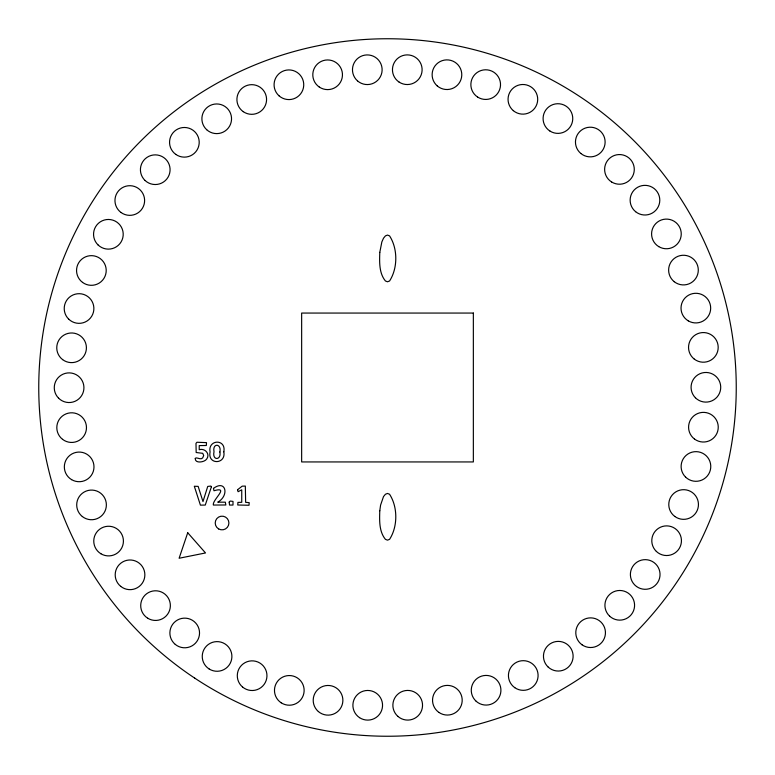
<?xml version="1.0" encoding="UTF-8"?>
<svg xmlns="http://www.w3.org/2000/svg" width="775" height="775" viewBox="0 0 775 775"><rect width="100%" height="100%" fill="white"/><g stroke="black" fill="none" stroke-linecap="round" stroke-linejoin="round"><path stroke-width="1.16" d="M219.877 451.99C221.602 460.427 211.943 460.902 214.007 451.748C212.234 442.622 221.824 443.523 219.877 451.99M237.547 489.732L238.09 491.718L241.742 489.81L241.742 502.316L237.925 502.403L237.751 505.009L249.008 505.261L249.201 502.655L245.636 502.316L245.336 486.07L242.197 486.167L237.547 489.732M213.474 488.376L213.977 490.749C230.107 486.138 211.933 500.04 213.377 505.048L225.845 504.98L225.322 502.171L217.746 502.171C229.477 495.738 226.019 479.095 213.474 488.376M195.261 458.393C194.728 463.847 204.523 462.287 206.625 459.158C210.548 454.014 204.91 447.853 199.223 449.713L199.223 445.596L206.315 445.499L206.508 442.632L196.947 442.254L195.988 443.368L196.172 452.513L202.759 453.327L203.68 455.535L202.653 457.948C200.56 460.369 196.521 456.649 195.261 458.393M223.81 451.796C226.252 464.477 207.429 465.155 210.064 451.941C207.652 439.27 226.465 438.582 223.81 451.796M379.789 252.388C379.469 261.969 378.975 273.168 385.437 280.986L387.5 281.78L389.563 280.986C397.866 268.198 397.866 248.659 389.563 235.881L387.5 235.077L385.437 235.881L383.509 238.206L381.852 241.916L379.789 252.388M379.789 510.754C379.469 520.345 378.975 531.534 385.437 539.352L387.5 540.146L389.563 539.352C397.866 526.564 397.866 507.024 389.563 494.247L387.5 493.442L385.437 494.247L383.509 496.572L380.583 505.126L379.789 510.754M229.187 502.113L229.545 505.058L232.994 505.048L233.004 501.406L230.233 501.057L229.187 502.113M211.43 486.768L205.268 505.058L200.415 505.135L194.312 486.254L198.148 486.38L202.982 501.57L207.739 486.419L210.819 486.07L211.43 486.768M187.724 532.745L179.112 558.252L205.511 552.953L187.724 532.745M473.351 313.061L301.649 313.061L301.649 461.939L473.351 461.939L473.351 313.061M68.684 319.126A14.832 14.832 0 0 0 93.417 312.199A14.832 14.832 0 0 0 75.049 294.238A14.832 14.832 0 0 0 68.684 319.126M62.63 359.619A14.832 14.832 0 0 0 86.296 349.651A14.832 14.832 0 0 0 65.827 334.132A14.832 14.832 0 0 0 62.63 359.619M82.547 282.4A14.832 14.832 0 0 0 106.117 272.18A14.832 14.832 0 0 0 85.483 256.874A14.832 14.832 0 0 0 82.547 282.4M145.109 180.517A14.832 14.832 0 0 0 169.696 173.077A14.832 14.832 0 0 0 150.96 155.504A14.832 14.832 0 0 0 145.109 180.517M98.125 245.007A14.832 14.832 0 0 0 122.789 237.828A14.832 14.832 0 0 0 104.237 220.052A14.832 14.832 0 0 0 98.125 245.007M121.074 212.524A14.832 14.832 0 0 0 144.537 202.062A14.832 14.832 0 0 0 123.748 186.978A14.832 14.832 0 0 0 121.074 212.524M175.799 154.399A14.832 14.832 0 0 0 199.146 143.695A14.832 14.832 0 0 0 178.202 128.824A14.832 14.832 0 0 0 175.799 154.399M206.683 129.706A14.832 14.832 0 0 0 231.192 122.004A14.832 14.832 0 0 0 212.273 104.635A14.832 14.832 0 0 0 206.683 129.706M243.282 111.677A14.832 14.832 0 0 0 266.522 100.721A14.832 14.832 0 0 0 245.413 86.083A14.832 14.832 0 0 0 243.282 111.677M319.3 87.052A14.832 14.832 0 0 0 342.424 75.853A14.832 14.832 0 0 0 321.17 61.428A14.832 14.832 0 0 0 319.3 87.052M278.99 95.78A14.832 14.832 0 0 0 303.422 87.827A14.832 14.832 0 0 0 284.318 70.651A14.832 14.832 0 0 0 278.99 95.78M357.498 80.871A14.832 14.832 0 0 0 381.833 72.666A14.832 14.832 0 0 0 362.555 55.693A14.832 14.832 0 0 0 357.498 80.871M399.086 82.073A14.832 14.832 0 0 0 422.084 70.641A14.832 14.832 0 0 0 400.675 56.439A14.832 14.832 0 0 0 399.086 82.073M437.274 85.938A14.832 14.832 0 0 0 461.522 77.471A14.832 14.832 0 0 0 442.07 60.702A14.832 14.832 0 0 0 437.274 85.938M477.623 97.059A14.832 14.832 0 0 0 500.505 85.386A14.832 14.832 0 0 0 478.95 71.407A14.832 14.832 0 0 0 477.623 97.059M513.312 110.651A14.832 14.832 0 0 0 537.472 101.932A14.832 14.832 0 0 0 517.845 85.366A14.832 14.832 0 0 0 513.312 110.651M549.988 131.082A14.832 14.832 0 0 0 572.744 119.166A14.832 14.832 0 0 0 551.044 105.41A14.832 14.832 0 0 0 549.988 131.082M611.649 181.999A14.832 14.832 0 0 0 634.279 169.841A14.832 14.832 0 0 0 612.444 156.318A14.832 14.832 0 0 0 611.649 181.999M580.843 153.469A14.832 14.832 0 0 0 604.917 144.499A14.832 14.832 0 0 0 585.115 128.137A14.832 14.832 0 0 0 580.843 153.469M658.74 246.615A14.832 14.832 0 0 0 681.244 234.224A14.832 14.832 0 0 0 659.263 220.933A14.832 14.832 0 0 0 658.74 246.615M635.636 211.711A14.832 14.832 0 0 0 659.612 202.488A14.832 14.832 0 0 0 639.646 186.339A14.832 14.832 0 0 0 635.636 211.711M674.26 281.722A14.832 14.832 0 0 0 698.139 272.248A14.832 14.832 0 0 0 677.989 256.302A14.832 14.832 0 0 0 674.26 281.722M694.284 359.106A14.832 14.832 0 0 0 718.057 349.389A14.832 14.832 0 0 0 697.752 333.657A14.832 14.832 0 0 0 694.284 359.106M695.417 397.778A14.832 14.832 0 0 0 720.227 391.113A14.832 14.832 0 0 0 702.053 372.969A14.832 14.832 0 0 0 695.417 397.778M688.307 320.879A14.832 14.832 0 0 0 710.675 308.256A14.832 14.832 0 0 0 688.558 295.198A14.832 14.832 0 0 0 688.307 320.879M694.458 439.018A14.832 14.832 0 0 0 718.134 429.05A14.832 14.832 0 0 0 697.655 413.53A14.832 14.832 0 0 0 694.458 439.018M685.575 477.08A14.832 14.832 0 0 0 710.317 470.154A14.832 14.832 0 0 0 691.949 452.193A14.832 14.832 0 0 0 685.575 477.08M674.783 516.431A14.832 14.832 0 0 0 698.352 506.211A14.832 14.832 0 0 0 677.718 490.904A14.832 14.832 0 0 0 674.783 516.431M100.915 553.767A14.832 14.832 0 0 0 123.419 541.376A14.832 14.832 0 0 0 101.438 528.085A14.832 14.832 0 0 0 100.915 553.767M656.357 551.413A14.832 14.832 0 0 0 681.022 544.234A14.832 14.832 0 0 0 662.47 526.467A14.832 14.832 0 0 0 656.357 551.413M636.507 586.481A14.832 14.832 0 0 0 659.961 576.019A14.832 14.832 0 0 0 639.172 560.935A14.832 14.832 0 0 0 636.507 586.481M82.334 516.538A14.832 14.832 0 0 0 106.214 507.063A14.832 14.832 0 0 0 86.073 491.118A14.832 14.832 0 0 0 82.334 516.538M71.62 479.657A14.832 14.832 0 0 0 93.988 467.034A14.832 14.832 0 0 0 71.872 453.976A14.832 14.832 0 0 0 71.62 479.657M62.552 439.338A14.832 14.832 0 0 0 86.335 429.621A14.832 14.832 0 0 0 66.03 413.889A14.832 14.832 0 0 0 62.552 439.338M58.619 398.205A14.832 14.832 0 0 0 83.429 391.54A14.832 14.832 0 0 0 65.255 373.385A14.832 14.832 0 0 0 58.619 398.205M609.605 616.125A14.832 14.832 0 0 0 634.192 608.685A14.832 14.832 0 0 0 615.447 591.112A14.832 14.832 0 0 0 609.605 616.125M582.035 644.79A14.832 14.832 0 0 0 605.382 634.086A14.832 14.832 0 0 0 584.437 619.215A14.832 14.832 0 0 0 582.035 644.79M548.254 667.139A14.832 14.832 0 0 0 572.764 659.447A14.832 14.832 0 0 0 553.844 642.068A14.832 14.832 0 0 0 548.254 667.139M514.803 687.687A14.832 14.832 0 0 0 538.044 676.74A14.832 14.832 0 0 0 516.935 662.092A14.832 14.832 0 0 0 514.803 687.687M476.179 701.278A14.832 14.832 0 0 0 500.602 693.325A14.832 14.832 0 0 0 481.498 676.149A14.832 14.832 0 0 0 476.179 701.278M439.037 712.496A14.832 14.832 0 0 0 462.162 701.298A14.832 14.832 0 0 0 440.907 686.873A14.832 14.832 0 0 0 439.037 712.496M397.904 716.391A14.832 14.832 0 0 0 422.249 708.176A14.832 14.832 0 0 0 402.961 691.203A14.832 14.832 0 0 0 397.904 716.391M120.706 586.355A14.832 14.832 0 0 0 144.683 577.133A14.832 14.832 0 0 0 124.707 560.974A14.832 14.832 0 0 0 120.706 586.355M147.734 618.227A14.832 14.832 0 0 0 170.364 606.069A14.832 14.832 0 0 0 148.529 592.546A14.832 14.832 0 0 0 147.734 618.227M175.266 644.403A14.832 14.832 0 0 0 199.33 635.432A14.832 14.832 0 0 0 179.529 619.07A14.832 14.832 0 0 0 175.266 644.403M242.556 687.018A14.832 14.832 0 0 0 266.726 678.299A14.832 14.832 0 0 0 247.089 661.734A14.832 14.832 0 0 0 242.556 687.018M281.238 702.828A14.832 14.832 0 0 0 304.12 691.145A14.832 14.832 0 0 0 282.565 677.166A14.832 14.832 0 0 0 281.238 702.828M209.134 668.97A14.832 14.832 0 0 0 231.89 657.055A14.832 14.832 0 0 0 210.19 643.308A14.832 14.832 0 0 0 209.134 668.97M318.36 711.537A14.832 14.832 0 0 0 342.618 703.07A14.832 14.832 0 0 0 323.156 686.292A14.832 14.832 0 0 0 318.36 711.537M359.522 717.64A14.832 14.832 0 0 0 382.521 706.209A14.832 14.832 0 0 0 361.111 692.007A14.832 14.832 0 0 0 359.522 717.64M194.699 678.106A348.75 348.75 0 0 0 735.572 409.171A348.75 348.75 0 0 0 232.229 75.223A348.75 348.75 0 0 0 194.699 678.106M218.637 528.928A6.849 6.849 0 0 0 228.906 522.999A6.849 6.849 0 0 0 218.637 517.07A6.849 6.849 0 0 0 218.637 528.928"/></g></svg>
